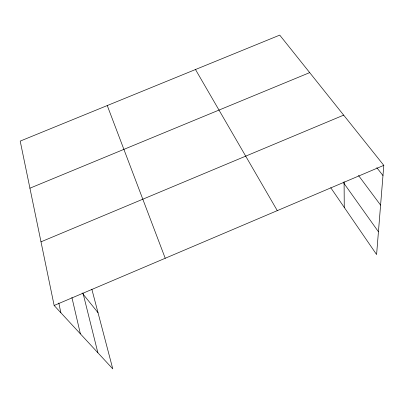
<?xml version="1.0" encoding="UTF-8"?>
<svg xmlns="http://www.w3.org/2000/svg" width="404" height="404" viewBox="0 0 404 404"><rect width="100%" height="100%" fill="white"/><g stroke="black" fill="none" stroke-linecap="round" stroke-linejoin="round"><path stroke-width="0.61" d="M91.844 289.224L112.782 368.882L54.146 305.485L20.2 141.102L279.73 35.118L383.8 165.357L376.594 254.55L330.75 187.724M54.146 305.485L383.8 165.357M41.001 241.829L343.668 115.135M29.926 188.193L309.691 72.614M82.143 292.966L98.01 312.686M376.801 167.67L382.977 175.538M358.535 175.513L380.588 205.121M343.39 182.542L378.437 231.76M195.486 69.518L277.29 210.63M107.257 105.55L165.231 258.262M83.022 293.218L97.869 352.758M71.902 297.455L80.376 333.845M58.797 303.03L60.873 312.762M344.092 181.719L344.259 207.419"/></g></svg>
